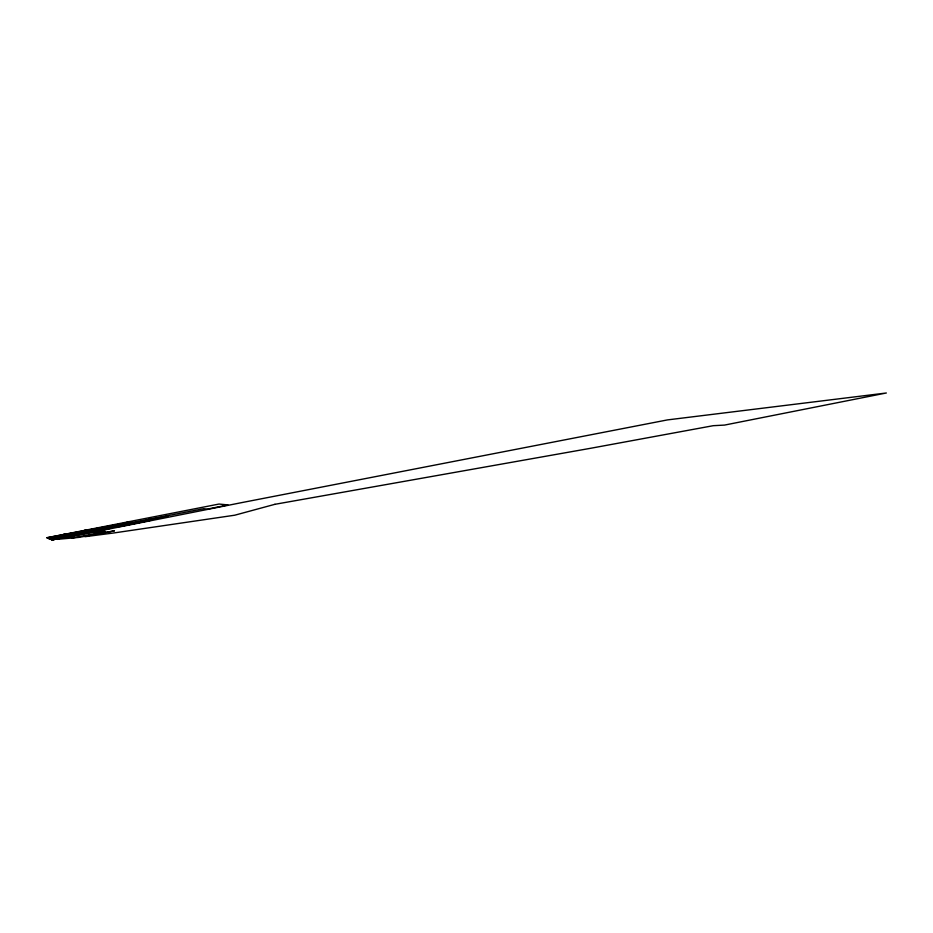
<?xml version="1.0" encoding="UTF-8"?>
<svg xmlns="http://www.w3.org/2000/svg" width="933" height="933" viewBox="0 0 933 933"><rect width="100%" height="100%" fill="white"/><g stroke="black" fill="none" stroke-linecap="round" stroke-linejoin="round"><path stroke-width="1.4" d="M71.526 538.166L105.417 531.425L92.81 532.253M131.413 522.737L136.883 523.18L131.413 522.737L203.686 508.695L207.406 509.138L227.979 504.916L218.998 504.053L46.65 537.793L130.049 522.2M47.665 538.189L49.087 538.738L132.754 522.48L127.156 521.897M95.633 530.154L107.26 528.008M114.911 526.632L148.627 519.984L151.286 520.229L120.614 526.41L108.869 527.693L112.322 527.996L52.131 539.904M49.087 538.738L50.58 539.321L109.313 527.728M76.926 534.866L51.735 539.764L50.58 539.321M54.709 539.542L51.735 539.764L53.041 539.729M109.802 526.923L112.03 527.075M108.846 527.215L88.623 531.145M106.35 527.81L108.03 527.926L89.72 531.227L96.321 530.212M103.761 528.498L104.449 528.544M100.951 529.046L101.93 529.116M92.53 530.679L93.218 530.737M90.151 530.959L91.831 531.087M148.732 519.378L150.166 519.494M63.432 534.282L66.57 534.527M88.273 531.11L94.116 531.693M148.627 519.984L147.904 519.926L168.36 516.147L166.377 515.949M74.663 534.621L77.731 534.959M84.565 530.177L87.329 530.504M274.908 504.31L234.754 515.203L113.569 533L84.961 536.697L114.479 530.819L78.978 537.385L57.146 539.356L241.869 502.584L667.445 419.908L886.35 392.991L724.533 425.086L713.232 425.693L590.437 448.318L274.908 504.31"/></g></svg>
